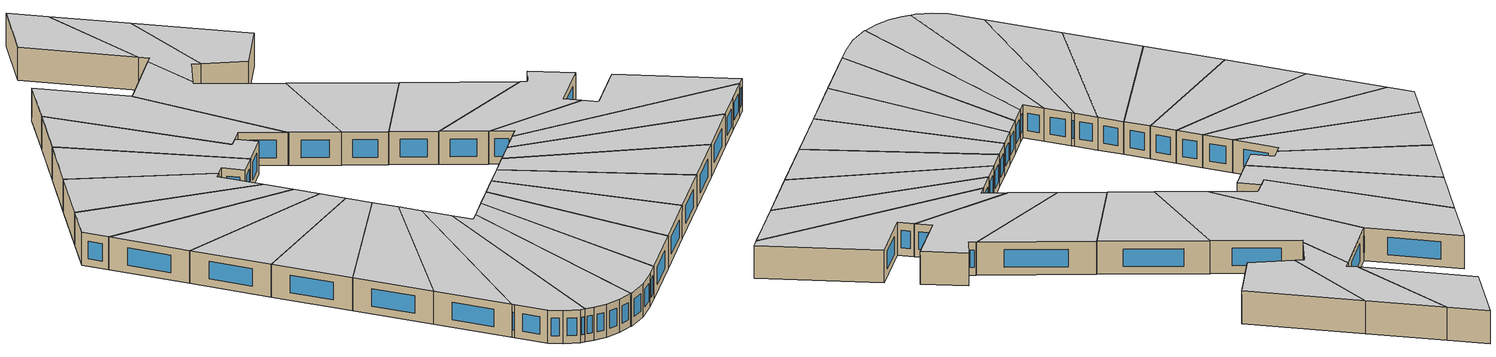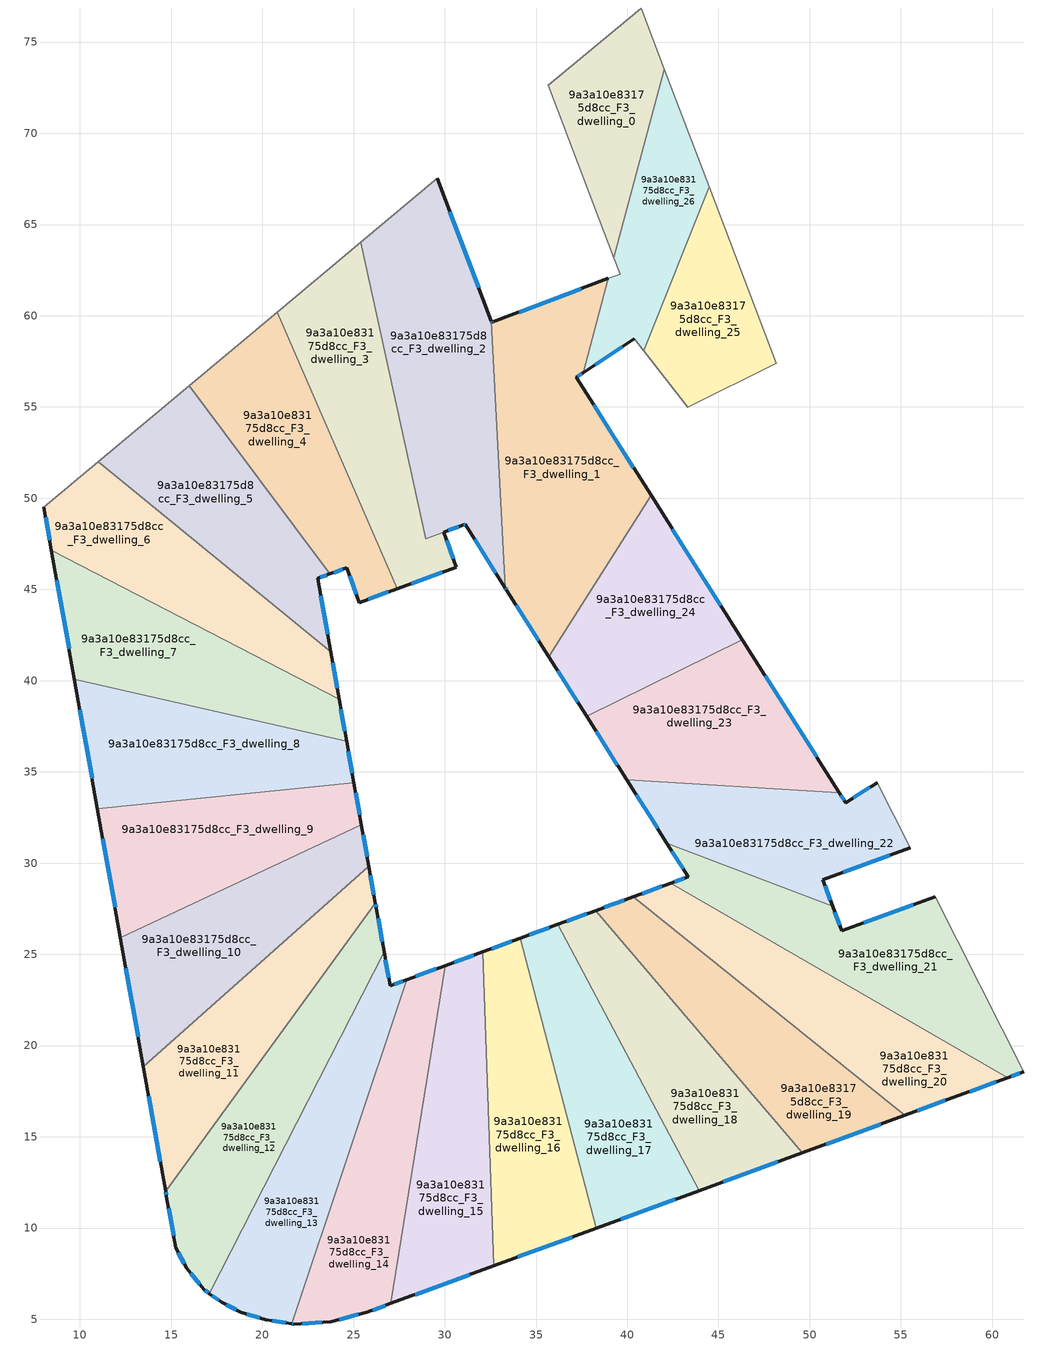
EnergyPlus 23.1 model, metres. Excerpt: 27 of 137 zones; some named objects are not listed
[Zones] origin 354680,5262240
9a3a10e83175d8cc_F3_dwelling_0
 floor to 9a3a10e83175d8cc_F2_dwelling_0 (EU_floor_Construction): 40.77,76.87 42.04,73.51 39.27,63.17 35.68,72.62 z9
 wall adiabatic (EU_wall_Construction): 42.04,73.51 40.77,76.87 35.68,72.62 39.27,63.17 z9:12
 wall to 9a3a10e83175d8cc_F3_dwelling_26 (EU_wall_Construction): 39.27,63.17 42.04,73.51 z9:12
 ceiling to 9a3a10e83175d8cc_F4_dwelling_0 (EU_floor_Construction): 39.27,63.17 42.04,73.51 40.77,76.87 35.68,72.62 z12
9a3a10e83175d8cc_F3_dwelling_1
 floor to 9a3a10e83175d8cc_F2_dwelling_1 (EU_floor_Construction): 38.97,62.04 37.58,56.88 37.2,56.63 41.3,50.16 35.7,41.32 33.38,44.99 33.32,45.08 32.55,59.69 32.58,59.63 z9
 wall outside (EU_wall_Construction): 38.97,62.04 32.58,59.63 32.55,59.69 / 41.3,50.16 37.2,56.63 37.58,56.88 / 33.32,45.08 33.38,44.99 35.7,41.32 z9:12
 wall to 9a3a10e83175d8cc_F3_dwelling_2 (EU_wall_Construction): 32.55,59.69 33.32,45.08 z9:12
 wall to 9a3a10e83175d8cc_F3_dwelling_24 (EU_wall_Construction): 35.7,41.32 41.3,50.16 z9:12
 wall to 9a3a10e83175d8cc_F3_dwelling_26 (EU_wall_Construction): 37.58,56.88 38.97,62.04 z9:12
 window (EU_Window_Construction): 32.57,59.65 32.56,59.68 / 37.47,61.48 34.08,60.2 / 37.29,56.69 37.49,56.82 / 40.34,51.68 38.17,55.11 / 33.92,44.12 35.15,42.18 / 33.33,45.06 33.36,45.01 z9.7:11.3
 ceiling to 9a3a10e83175d8cc_F4_dwelling_1 (EU_floor_Construction): 35.7,41.32 41.3,50.16 37.2,56.63 37.58,56.88 38.97,62.04 32.58,59.63 32.55,59.69 33.32,45.08 33.38,44.99 z12
9a3a10e83175d8cc_F3_dwelling_10
 floor to 9a3a10e83175d8cc_F2_dwelling_10 (EU_floor_Construction): 25.43,32.1 25.84,29.82 13.48,18.83 12.22,25.91 z9
 wall outside (EU_wall_Construction): 25.84,29.82 25.43,32.1 / 12.22,25.91 13.48,18.83 z9:12
 wall to 9a3a10e83175d8cc_F3_dwelling_11 (EU_wall_Construction): 13.48,18.83 25.84,29.82 z9:12
 wall to 9a3a10e83175d8cc_F3_dwelling_9 (EU_wall_Construction): 25.43,32.1 12.22,25.91 z9:12
 window (EU_Window_Construction): 25.74,30.35 25.53,31.57 / 12.52,24.25 13.19,20.49 z9.7:11.3
 ceiling to 9a3a10e83175d8cc_F4_dwelling_10 (EU_floor_Construction): 25.84,29.82 25.43,32.1 12.22,25.91 13.48,18.83 z12
9a3a10e83175d8cc_F3_dwelling_11
 floor to 9a3a10e83175d8cc_F2_dwelling_11 (EU_floor_Construction): 25.84,29.82 26.2,27.8 14.7,12.02 13.48,18.83 z9
 wall outside (EU_wall_Construction): 26.2,27.8 25.84,29.82 / 13.48,18.83 14.7,12.02 z9:12
 wall to 9a3a10e83175d8cc_F3_dwelling_12 (EU_wall_Construction): 14.7,12.02 26.2,27.8 z9:12
 window (EU_Window_Construction): 26.11,28.27 25.92,29.34 / 13.77,17.23 14.41,13.62 z9.7:11.3
 ceiling to 9a3a10e83175d8cc_F4_dwelling_11 (EU_floor_Construction): 14.7,12.02 26.2,27.8 25.84,29.82 13.48,18.83 z12
9a3a10e83175d8cc_F3_dwelling_12
 floor to 9a3a10e83175d8cc_F2_dwelling_12 (EU_floor_Construction): 26.2,27.8 26.24,27.53 26.67,25.14 17.1,6.41 16.78,6.64 15.87,7.79 15.25,8.91 14.74,11.75 14.7,12.02 z9
 wall outside (EU_wall_Construction): 14.7,12.02 14.74,11.75 15.25,8.91 15.87,7.79 16.78,6.64 17.1,6.41 / 26.67,25.14 26.24,27.53 26.2,27.8 z9:12
 wall to 9a3a10e83175d8cc_F3_dwelling_13 (EU_wall_Construction): 17.1,6.41 26.67,25.14 z9:12
 window (EU_Window_Construction): 14.86,11.08 15.13,9.58 / 14.71,11.96 14.73,11.81 / 26.23,27.59 26.21,27.73 / 26.57,25.7 26.34,26.97 / 16.86,6.59 17.03,6.46 / 16.08,7.52 16.57,6.91 / 15.4,8.65 15.72,8.05 z9.7:11.3
 ceiling to 9a3a10e83175d8cc_F4_dwelling_12 (EU_floor_Construction): 17.1,6.41 26.67,25.14 26.24,27.53 26.2,27.8 14.7,12.02 14.74,11.75 15.25,8.91 15.87,7.79 16.78,6.64 z12
9a3a10e83175d8cc_F3_dwelling_13
 floor to 9a3a10e83175d8cc_F2_dwelling_13 (EU_floor_Construction): 26.67,25.14 27,23.28 27.92,23.61 21.62,4.75 20.19,4.98 18.81,5.38 17.77,5.93 17.1,6.41 z9
 wall outside (EU_wall_Construction): 17.1,6.41 17.77,5.93 18.81,5.38 20.19,4.98 21.62,4.75 / 27.92,23.61 27,23.28 26.67,25.14 z9:12
 wall to 9a3a10e83175d8cc_F3_dwelling_14 (EU_wall_Construction): 21.62,4.75 27.92,23.61 z9:12
 window (EU_Window_Construction): 18.01,5.8 18.56,5.51 / 17.26,6.3 17.61,6.04 / 26.92,23.72 26.75,24.7 / 27.7,23.53 27.22,23.36 / 20.53,4.92 21.29,4.8 / 19.13,5.28 19.87,5.07 z9.7:11.3
 ceiling to 9a3a10e83175d8cc_F4_dwelling_13 (EU_floor_Construction): 21.62,4.75 27.92,23.61 27,23.28 26.67,25.14 17.1,6.41 17.77,5.93 18.81,5.38 20.19,4.98 z12
9a3a10e83175d8cc_F3_dwelling_14
 floor to 9a3a10e83175d8cc_F2_dwelling_14 (EU_floor_Construction): 30.02,24.38 27.05,5.87 25.73,5.38 23.74,4.86 21.7,4.74 21.62,4.75 27.92,23.61 z9
 wall outside (EU_wall_Construction): 21.62,4.75 21.7,4.74 23.74,4.86 25.73,5.38 27.05,5.87 / 30.02,24.38 27.92,23.61 z9:12
 wall to 9a3a10e83175d8cc_F3_dwelling_15 (EU_wall_Construction): 27.05,5.87 30.02,24.38 z9:12
 window (EU_Window_Construction): 22.18,4.77 23.26,4.83 / 21.64,4.75 21.68,4.74 / 29.53,24.2 28.41,23.79 / 26.04,5.5 26.74,5.75 / 24.21,4.98 25.27,5.26 z9.7:11.3
 ceiling to 9a3a10e83175d8cc_F4_dwelling_14 (EU_floor_Construction): 27.05,5.87 30.02,24.38 27.92,23.61 21.62,4.75 21.7,4.74 23.74,4.86 25.73,5.38 z12
9a3a10e83175d8cc_F3_dwelling_15
 floor to 9a3a10e83175d8cc_F2_dwelling_15 (EU_floor_Construction): 32.08,25.14 32.68,7.93 27.05,5.87 30.02,24.38 z9
 wall outside (EU_wall_Construction): 32.08,25.14 30.02,24.38 / 27.05,5.87 32.68,7.93 z9:12
 wall to 9a3a10e83175d8cc_F3_dwelling_16 (EU_wall_Construction): 32.68,7.93 32.08,25.14 z9:12
 window (EU_Window_Construction): 31.6,24.96 30.51,24.56 / 28.37,6.35 31.36,7.44 z9.7:11.3
 ceiling to 9a3a10e83175d8cc_F4_dwelling_15 (EU_floor_Construction): 32.68,7.93 32.08,25.14 30.02,24.38 27.05,5.87 z12
9a3a10e83175d8cc_F3_dwelling_16
 floor to 9a3a10e83175d8cc_F2_dwelling_16 (EU_floor_Construction): 34.14,25.89 38.31,9.99 32.68,7.93 32.08,25.14 z9
 wall outside (EU_wall_Construction): 34.14,25.89 32.08,25.14 / 32.68,7.93 38.31,9.99 z9:12
 wall to 9a3a10e83175d8cc_F3_dwelling_17 (EU_wall_Construction): 38.31,9.99 34.14,25.89 z9:12
 window (EU_Window_Construction): 33.66,25.71 32.57,25.31 / 34,8.41 36.99,9.51 z9.7:11.3
 ceiling to 9a3a10e83175d8cc_F4_dwelling_16 (EU_floor_Construction): 38.31,9.99 34.14,25.89 32.08,25.14 32.68,7.93 z12
9a3a10e83175d8cc_F3_dwelling_17
 floor to 9a3a10e83175d8cc_F2_dwelling_17 (EU_floor_Construction): 36.2,26.64 43.95,12.05 38.31,9.99 34.14,25.89 z9
 wall outside (EU_wall_Construction): 36.2,26.64 34.14,25.89 / 38.31,9.99 43.95,12.05 z9:12
 wall to 9a3a10e83175d8cc_F3_dwelling_18 (EU_wall_Construction): 43.95,12.05 36.2,26.64 z9:12
 window (EU_Window_Construction): 35.72,26.47 34.63,26.07 / 39.64,10.47 42.62,11.57 z9.7:11.3
 ceiling to 9a3a10e83175d8cc_F4_dwelling_17 (EU_floor_Construction): 43.95,12.05 36.2,26.64 34.14,25.89 38.31,9.99 z12
9a3a10e83175d8cc_F3_dwelling_18
 floor to 9a3a10e83175d8cc_F2_dwelling_18 (EU_floor_Construction): 38.27,27.4 49.58,14.12 43.95,12.05 36.2,26.64 z9
 wall outside (EU_wall_Construction): 38.27,27.4 36.2,26.64 / 43.95,12.05 49.58,14.12 z9:12
 wall to 9a3a10e83175d8cc_F3_dwelling_19 (EU_wall_Construction): 49.58,14.12 38.27,27.4 z9:12
 window (EU_Window_Construction): 37.78,27.22 36.69,26.82 / 45.27,12.54 48.26,13.63 z9.7:11.3
 ceiling to 9a3a10e83175d8cc_F4_dwelling_18 (EU_floor_Construction): 49.58,14.12 38.27,27.4 36.2,26.64 43.95,12.05 z12
9a3a10e83175d8cc_F3_dwelling_19
 floor to 9a3a10e83175d8cc_F2_dwelling_19 (EU_floor_Construction): 55.21,16.18 49.58,14.12 38.27,27.4 40.33,28.15 z9
 wall outside (EU_wall_Construction): 40.33,28.15 38.27,27.4 / 49.58,14.12 55.21,16.18 z9:12
 wall to 9a3a10e83175d8cc_F3_dwelling_20 (EU_wall_Construction): 55.21,16.18 40.33,28.15 z9:12
 window (EU_Window_Construction): 39.84,27.98 38.75,27.58 / 50.9,14.6 53.89,15.69 z9.7:11.3
 ceiling to 9a3a10e83175d8cc_F4_dwelling_19 (EU_floor_Construction): 55.21,16.18 40.33,28.15 38.27,27.4 49.58,14.12 z12
9a3a10e83175d8cc_F3_dwelling_2
 floor to 9a3a10e83175d8cc_F2_dwelling_2 (EU_floor_Construction): 29.58,67.53 32.55,59.69 33.32,45.08 31.11,48.56 31.03,48.54 28.95,47.78 25.39,64.02 z9
 wall outside (EU_wall_Construction): 29.94,48.14 31.03,48.54 31.11,48.56 33.32,45.08 / 32.55,59.69 29.58,67.53 z9:12
 wall to 9a3a10e83175d8cc_F3_dwelling_3 (EU_wall_Construction): 28.95,47.78 29.93,48.14 / 25.39,64.02 28.95,47.79 z9:12
 wall adiabatic (EU_wall_Construction): 29.58,67.53 25.39,64.02 z9:12
 window (EU_Window_Construction): 31.05,48.54 31.09,48.56 / 30.19,48.23 30.78,48.44 / 31.86,61.53 30.28,65.69 / 31.63,47.74 32.8,45.9 z9.7:11.3
 ceiling to 9a3a10e83175d8cc_F4_dwelling_2 (EU_floor_Construction): 33.32,45.08 32.55,59.69 29.58,67.53 25.39,64.02 28.95,47.78 31.03,48.54 31.11,48.56 z12
9a3a10e83175d8cc_F3_dwelling_20
 floor to 9a3a10e83175d8cc_F2_dwelling_20 (EU_floor_Construction): 60.85,18.24 58.12,17.25 55.21,16.18 40.33,28.15 42.39,28.91 z9
 wall outside (EU_wall_Construction): 42.39,28.91 40.33,28.15 / 55.21,16.18 58.12,17.25 60.85,18.24 z9:12
 wall to 9a3a10e83175d8cc_F3_dwelling_21 (EU_wall_Construction): 60.85,18.24 42.39,28.91 z9:12
 window (EU_Window_Construction): 41.9,28.73 40.81,28.33 / 58.77,17.48 60.21,18 / 55.9,16.43 57.44,16.99 z9.7:11.3
 ceiling to 9a3a10e83175d8cc_F4_dwelling_20 (EU_floor_Construction): 60.85,18.24 42.39,28.91 40.33,28.15 55.21,16.18 58.12,17.25 z12
9a3a10e83175d8cc_F3_dwelling_21
 floor to 9a3a10e83175d8cc_F2_dwelling_21 (EU_floor_Construction): 56.87,28.16 61.73,18.56 60.85,18.24 42.39,28.91 43.34,29.25 42.17,31.09 51.26,27.63 51.76,26.29 z9
 wall outside (EU_wall_Construction): 60.85,18.24 61.73,18.56 / 42.17,31.09 43.34,29.25 42.39,28.91 / 56.87,28.16 51.76,26.29 51.26,27.63 z9:12
 wall adiabatic (EU_wall_Construction): 61.73,18.56 56.87,28.16 z9:12
 wall to 9a3a10e83175d8cc_F3_dwelling_22 (EU_wall_Construction): 51.26,27.63 42.17,31.09 z9:12
 window (EU_Window_Construction): 61.06,18.31 61.52,18.48 / 43.11,29.17 42.61,28.99 / 42.45,30.66 43.06,29.69 / 51.64,26.6 51.37,27.32 / 55.67,27.72 52.96,26.73 z9.7:11.3
 ceiling to 9a3a10e83175d8cc_F4_dwelling_21 (EU_floor_Construction): 61.73,18.56 56.87,28.16 51.76,26.29 51.26,27.63 42.17,31.09 43.34,29.25 42.39,28.91 60.85,18.24 z12
9a3a10e83175d8cc_F3_dwelling_22
 floor to 9a3a10e83175d8cc_F2_dwelling_22 (EU_floor_Construction): 53.71,34.41 55.52,30.84 50.72,29.09 51.26,27.63 42.17,31.09 39.98,34.56 51.63,33.85 51.97,33.31 z9
 wall outside (EU_wall_Construction): 51.26,27.63 50.72,29.09 55.52,30.84 / 39.98,34.56 42.17,31.09 / 53.71,34.41 51.97,33.31 51.63,33.85 z9:12
 wall adiabatic (EU_wall_Construction): 55.52,30.84 53.71,34.41 z9:12
 wall to 9a3a10e83175d8cc_F3_dwelling_23 (EU_wall_Construction): 51.63,33.85 39.98,34.56 z9:12
 window (EU_Window_Construction): 51.84,29.5 54.39,30.43 / 51.13,27.98 50.84,28.75 / 40.49,33.74 41.66,31.9 / 51.89,33.44 51.71,33.72 / 53.3,34.15 52.38,33.57 z9.7:11.3
 ceiling to 9a3a10e83175d8cc_F4_dwelling_22 (EU_floor_Construction): 55.52,30.84 53.71,34.41 51.97,33.31 51.63,33.85 39.98,34.56 42.17,31.09 51.26,27.63 50.72,29.09 z12
9a3a10e83175d8cc_F3_dwelling_23
 floor to 9a3a10e83175d8cc_F2_dwelling_23 (EU_floor_Construction): 46.31,42.25 51.63,33.85 39.98,34.56 37.77,38.04 z9
 wall outside (EU_wall_Construction): 37.77,38.04 39.98,34.56 / 51.63,33.85 46.31,42.25 z9:12
 wall to 9a3a10e83175d8cc_F3_dwelling_24 (EU_wall_Construction): 46.31,42.25 37.77,38.04 z9:12
 window (EU_Window_Construction): 38.29,37.22 39.46,35.38 / 50.38,35.82 47.56,40.28 z9.7:11.3
 ceiling to 9a3a10e83175d8cc_F4_dwelling_23 (EU_floor_Construction): 51.63,33.85 46.31,42.25 37.77,38.04 39.98,34.56 z12
9a3a10e83175d8cc_F3_dwelling_24
 floor to 9a3a10e83175d8cc_F2_dwelling_24 (EU_floor_Construction): 41.3,50.16 46.31,42.25 37.77,38.04 35.7,41.32 z9
 wall outside (EU_wall_Construction): 35.7,41.32 37.77,38.04 / 46.31,42.25 41.3,50.16 z9:12
 window (EU_Window_Construction): 36.19,40.55 37.29,38.81 / 45.13,44.11 42.48,48.3 z9.7:11.3
 ceiling to 9a3a10e83175d8cc_F4_dwelling_24 (EU_floor_Construction): 46.31,42.25 41.3,50.16 35.7,41.32 37.77,38.04 z12
9a3a10e83175d8cc_F3_dwelling_25
 floor to 9a3a10e83175d8cc_F2_dwelling_25 (EU_floor_Construction): 44.49,67.07 48.16,57.39 43.33,54.98 40.9,58.07 z9
 wall adiabatic (EU_wall_Construction): 40.9,58.07 43.33,54.98 48.16,57.39 44.49,67.07 z9:12
 wall to 9a3a10e83175d8cc_F3_dwelling_26 (EU_wall_Construction): 44.49,67.07 40.9,58.07 z9:12
 ceiling to 9a3a10e83175d8cc_F4_dwelling_25 (EU_floor_Construction): 48.16,57.39 44.49,67.07 40.9,58.07 43.33,54.98 z12
9a3a10e83175d8cc_F3_dwelling_26
 floor to 9a3a10e83175d8cc_F2_dwelling_26 (EU_floor_Construction): 42.04,73.51 44.49,67.07 40.9,58.07 40.39,58.73 37.58,56.88 38.97,62.04 39.6,62.29 39.27,63.17 z9
 wall outside (EU_wall_Construction): 37.58,56.88 40.39,58.73 z9:12
 wall adiabatic (EU_wall_Construction): 39.27,63.17 39.6,62.29 38.97,62.04 / 44.49,67.07 42.04,73.51 / 40.39,58.73 40.9,58.07 z9:12
 window (EU_Window_Construction): 38.24,57.31 39.73,58.29 z9.7:11.3
 ceiling to 9a3a10e83175d8cc_F4_dwelling_26 (EU_floor_Construction): 40.9,58.07 44.49,67.07 42.04,73.51 39.27,63.17 39.6,62.29 38.97,62.04 37.58,56.88 40.39,58.73 z12
9a3a10e83175d8cc_F3_dwelling_3
 floor to 9a3a10e83175d8cc_F2_dwelling_3 (EU_floor_Construction): 25.39,64.02 28.95,47.78 29.93,48.14 30.63,46.23 27.4,45.04 20.8,60.19 z9
 wall outside (EU_wall_Construction): 27.4,45.04 30.63,46.23 29.93,48.14 z9:12
 wall to 9a3a10e83175d8cc_F3_dwelling_4 (EU_wall_Construction): 20.8,60.19 27.4,45.04 z9:12
 wall adiabatic (EU_wall_Construction): 25.39,64.02 20.8,60.19 z9:12
 window (EU_Window_Construction): 28.15,45.32 29.87,45.95 / 30.47,46.68 30.1,47.69 z9.7:11.3
 ceiling to 9a3a10e83175d8cc_F4_dwelling_3 (EU_floor_Construction): 30.63,46.23 29.93,48.14 28.95,47.78 25.39,64.02 20.8,60.19 27.4,45.04 z12
9a3a10e83175d8cc_F3_dwelling_4
 floor to 9a3a10e83175d8cc_F2_dwelling_4 (EU_floor_Construction): 20.8,60.19 27.4,45.04 25.31,44.28 24.62,46.19 23.69,45.85 15.99,56.16 z9
 wall outside (EU_wall_Construction): 23.69,45.85 24.62,46.19 25.31,44.28 27.4,45.04 z9:12
 wall to 9a3a10e83175d8cc_F3_dwelling_5 (EU_wall_Construction): 15.99,56.16 23.69,45.85 z9:12
 wall adiabatic (EU_wall_Construction): 20.8,60.19 15.99,56.16 z9:12
 window (EU_Window_Construction): 25.8,44.46 26.91,44.86 / 24.78,45.74 25.15,44.73 / 23.9,45.93 24.4,46.11 z9.7:11.3
 ceiling to 9a3a10e83175d8cc_F4_dwelling_4 (EU_floor_Construction): 27.4,45.04 20.8,60.19 15.99,56.16 23.69,45.85 24.62,46.19 25.31,44.28 z12
9a3a10e83175d8cc_F3_dwelling_5
 floor to 9a3a10e83175d8cc_F2_dwelling_5 (EU_floor_Construction): 15.99,56.16 23.69,45.85 23.03,45.61 23.74,41.6 11.01,52 z9
 wall outside (EU_wall_Construction): 23.74,41.6 23.03,45.61 23.69,45.85 z9:12
 wall to 9a3a10e83175d8cc_F3_dwelling_6 (EU_wall_Construction): 11.01,52 23.74,41.6 z9:12
 wall adiabatic (EU_wall_Construction): 15.99,56.16 11.01,52 z9:12
 window (EU_Window_Construction): 23.18,45.66 23.53,45.79 / 23.57,42.54 23.19,44.66 z9.7:11.3
 ceiling to 9a3a10e83175d8cc_F4_dwelling_5 (EU_floor_Construction): 23.74,41.6 23.03,45.61 23.69,45.85 15.99,56.16 11.01,52 z12
9a3a10e83175d8cc_F3_dwelling_6
 floor to 9a3a10e83175d8cc_F2_dwelling_6 (EU_floor_Construction): 23.74,41.6 24.21,38.97 8.44,47.16 8.02,49.5 11.01,52 z9
 wall outside (EU_wall_Construction): 24.21,38.97 23.74,41.6 / 8.02,49.5 8.44,47.16 z9:12
 wall to 9a3a10e83175d8cc_F3_dwelling_7 (EU_wall_Construction): 8.44,47.16 24.21,38.97 z9:12
 wall adiabatic (EU_wall_Construction): 11.01,52 8.02,49.5 z9:12
 window (EU_Window_Construction): 24.1,39.59 23.85,40.98 / 8.12,48.95 8.34,47.71 z9.7:11.3
 ceiling to 9a3a10e83175d8cc_F4_dwelling_6 (EU_floor_Construction): 24.21,38.97 23.74,41.6 11.01,52 8.02,49.5 8.44,47.16 z12
9a3a10e83175d8cc_F3_dwelling_7
 floor to 9a3a10e83175d8cc_F2_dwelling_7 (EU_floor_Construction): 24.21,38.97 24.61,36.68 9.7,40.08 8.44,47.16 z9
 wall outside (EU_wall_Construction): 24.61,36.68 24.21,38.97 / 8.44,47.16 9.7,40.08 z9:12
 wall to 9a3a10e83175d8cc_F3_dwelling_8 (EU_wall_Construction): 9.7,40.08 24.61,36.68 z9:12
 window (EU_Window_Construction): 24.52,37.22 24.3,38.43 / 8.74,45.49 9.4,41.74 z9.7:11.3
 ceiling to 9a3a10e83175d8cc_F4_dwelling_7 (EU_floor_Construction): 24.61,36.68 24.21,38.97 8.44,47.16 9.7,40.08 z12
9a3a10e83175d8cc_F3_dwelling_8
 floor to 9a3a10e83175d8cc_F2_dwelling_8 (EU_floor_Construction): 24.61,36.68 25.02,34.39 10.96,32.99 9.7,40.08 z9
 wall outside (EU_wall_Construction): 25.02,34.39 24.61,36.68 / 9.7,40.08 10.96,32.99 z9:12
 wall to 9a3a10e83175d8cc_F3_dwelling_9 (EU_wall_Construction): 10.96,32.99 25.02,34.39 z9:12
 window (EU_Window_Construction): 24.93,34.93 24.71,36.14 / 10,38.41 10.66,34.66 z9.7:11.3
 ceiling to 9a3a10e83175d8cc_F4_dwelling_8 (EU_floor_Construction): 25.02,34.39 24.61,36.68 9.7,40.08 10.96,32.99 z12
9a3a10e83175d8cc_F3_dwelling_9
 floor to 9a3a10e83175d8cc_F2_dwelling_9 (EU_floor_Construction): 25.02,34.39 25.43,32.1 12.22,25.91 10.96,32.99 z9
 wall outside (EU_wall_Construction): 25.43,32.1 25.02,34.39 / 10.96,32.99 12.22,25.91 z9:12
 window (EU_Window_Construction): 25.33,32.64 25.12,33.86 / 11.26,31.33 11.93,27.57 z9.7:11.3
 ceiling to 9a3a10e83175d8cc_F4_dwelling_9 (EU_floor_Construction): 25.43,32.1 25.02,34.39 10.96,32.99 12.22,25.91 z12
[Building]
EU S2 Campaign: North Axis=0; Terrain=City; Solar Distribution=FullExterior
[Site:Location]
Budapest.Ferenc.Liszt.Intl.AP: Latitude=47.437; Longitude=19.256; Time Zone=1; Elevation=185
[SizingPeriod:WeatherFileDays]
AnnualSizingPeriod: Begin Month=1; Begin Day of Month=1; End Month=12; End Day of Month=31; Day of Week for Start Day=Monday; Use Weather File Daylight Saving Period=No; Use Weather File Rain and Snow Indicators=No
[MATERIAL]
EU_InternalMass_Material: Roughness=MediumRough; Thickness=0.1; Conductivity=1; Density=1800; Specific Heat=900; Thermal Absorptance=0.9; Solar Absorptance=0.7; Visible Absorptance=0.7
[MATERIAL:NOMASS] Roughness=MediumRough; Thermal Absorptance=0.9; Solar Absorptance=0.7; Visible Absorptance=0.7
Name | Thermal Resistance
EU_wall_NoMass | 0.832559
EU_floor_NoMass | 0.872794
[WINDOWMATERIAL:SIMPLEGLAZINGSYSTEM]
EU_Window_SimpleGlazing: UFactor=2.79869; Solar Heat Gain Coefficient=0.75; Visible Transmittance=0.75
[CONSTRUCTION]
EU_wall_Construction: EU_wall_NoMass
EU_floor_Construction: EU_floor_NoMass
EU_Window_Construction: EU_Window_SimpleGlazing
EU_InternalMass_Construction: EU_InternalMass_Material
[ZONE] Type=1; Multiplier=1; Ceiling Height=autocalculate; Floor Area=autocalculate; Part of Total Floor Area=Yes
Name | Volume
9a3a10e83175d8cc_F3_dwelling_0 | 128.708
9a3a10e83175d8cc_F3_dwelling_1 | 317.992
9a3a10e83175d8cc_F3_dwelling_10 | 201.113
9a3a10e83175d8cc_F3_dwelling_11 | 189.413
9a3a10e83175d8cc_F3_dwelling_12 | 212.826
9a3a10e83175d8cc_F3_dwelling_13; 9a3a10e83175d8cc_F3_dwelling_5 | 201.116
9a3a10e83175d8cc_F3_dwelling_14 | 201.137
9a3a10e83175d8cc_F3_dwelling_15 | 201.143
9a3a10e83175d8cc_F3_dwelling_16 | 201.108
9a3a10e83175d8cc_F3_dwelling_17 | 201.131
9a3a10e83175d8cc_F3_dwelling_18 | 201.117
9a3a10e83175d8cc_F3_dwelling_19 | 201.104
9a3a10e83175d8cc_F3_dwelling_2 | 294.99
9a3a10e83175d8cc_F3_dwelling_20 | 201.127
9a3a10e83175d8cc_F3_dwelling_21 | 222.108
9a3a10e83175d8cc_F3_dwelling_22 | 181.584
9a3a10e83175d8cc_F3_dwelling_23 | 199.7
9a3a10e83175d8cc_F3_dwelling_24 | 187.812
9a3a10e83175d8cc_F3_dwelling_25 | 132.708
9a3a10e83175d8cc_F3_dwelling_26 | 137.342
9a3a10e83175d8cc_F3_dwelling_3 | 208.362
9a3a10e83175d8cc_F3_dwelling_4 | 201.103
9a3a10e83175d8cc_F3_dwelling_6 | 201.129
9a3a10e83175d8cc_F3_dwelling_7 | 201.11
9a3a10e83175d8cc_F3_dwelling_8 | 201.157
9a3a10e83175d8cc_F3_dwelling_9 | 201.156
[INTERNALMASS] Construction=EU_InternalMass_Construction
Name | Zone or ZoneList | Surface Area
9a3a10e83175d8cc_F3_dwelling_0_EU_InternalMass | 9a3a10e83175d8cc_F3_dwelling_0 | 42.903
9a3a10e83175d8cc_F3_dwelling_1_EU_InternalMass | 9a3a10e83175d8cc_F3_dwelling_1 | 106.006
9a3a10e83175d8cc_F3_dwelling_2_EU_InternalMass | 9a3a10e83175d8cc_F3_dwelling_2 | 98.3212
9a3a10e83175d8cc_F3_dwelling_3_EU_InternalMass | 9a3a10e83175d8cc_F3_dwelling_3 | 69.4542
9a3a10e83175d8cc_F3_dwelling_4_EU_InternalMass | 9a3a10e83175d8cc_F3_dwelling_4 | 67.0344
9a3a10e83175d8cc_F3_dwelling_5_EU_InternalMass | 9a3a10e83175d8cc_F3_dwelling_5 | 67.0388
9a3a10e83175d8cc_F3_dwelling_6_EU_InternalMass | 9a3a10e83175d8cc_F3_dwelling_6 | 67.0428
9a3a10e83175d8cc_F3_dwelling_7_EU_InternalMass | 9a3a10e83175d8cc_F3_dwelling_7 | 67.0368
9a3a10e83175d8cc_F3_dwelling_8_EU_InternalMass | 9a3a10e83175d8cc_F3_dwelling_8 | 67.0524
9a3a10e83175d8cc_F3_dwelling_9_EU_InternalMass | 9a3a10e83175d8cc_F3_dwelling_9 | 67.0522
9a3a10e83175d8cc_F3_dwelling_10_EU_InternalMass | 9a3a10e83175d8cc_F3_dwelling_10 | 67.0375
9a3a10e83175d8cc_F3_dwelling_11_EU_InternalMass | 9a3a10e83175d8cc_F3_dwelling_11 | 63.1312
9a3a10e83175d8cc_F3_dwelling_12_EU_InternalMass | 9a3a10e83175d8cc_F3_dwelling_12 | 70.9498
9a3a10e83175d8cc_F3_dwelling_13_EU_InternalMass | 9a3a10e83175d8cc_F3_dwelling_13 | 67.0388
9a3a10e83175d8cc_F3_dwelling_14_EU_InternalMass | 9a3a10e83175d8cc_F3_dwelling_14 | 67.0455
9a3a10e83175d8cc_F3_dwelling_15_EU_InternalMass | 9a3a10e83175d8cc_F3_dwelling_15 | 67.0476
9a3a10e83175d8cc_F3_dwelling_16_EU_InternalMass | 9a3a10e83175d8cc_F3_dwelling_16 | 67.0362
9a3a10e83175d8cc_F3_dwelling_17_EU_InternalMass | 9a3a10e83175d8cc_F3_dwelling_17 | 67.0437
9a3a10e83175d8cc_F3_dwelling_18_EU_InternalMass | 9a3a10e83175d8cc_F3_dwelling_18 | 67.0392
9a3a10e83175d8cc_F3_dwelling_19_EU_InternalMass | 9a3a10e83175d8cc_F3_dwelling_19 | 67.0346
9a3a10e83175d8cc_F3_dwelling_20_EU_InternalMass | 9a3a10e83175d8cc_F3_dwelling_20 | 67.0422
9a3a10e83175d8cc_F3_dwelling_21_EU_InternalMass | 9a3a10e83175d8cc_F3_dwelling_21 | 74.0344
9a3a10e83175d8cc_F3_dwelling_22_EU_InternalMass | 9a3a10e83175d8cc_F3_dwelling_22 | 60.5286
9a3a10e83175d8cc_F3_dwelling_23_EU_InternalMass | 9a3a10e83175d8cc_F3_dwelling_23 | 66.5668
9a3a10e83175d8cc_F3_dwelling_24_EU_InternalMass | 9a3a10e83175d8cc_F3_dwelling_24 | 62.6039
9a3a10e83175d8cc_F3_dwelling_25_EU_InternalMass | 9a3a10e83175d8cc_F3_dwelling_25 | 44.2367
9a3a10e83175d8cc_F3_dwelling_26_EU_InternalMass | 9a3a10e83175d8cc_F3_dwelling_26 | 45.7807
[OTHEREQUIPMENT] Fuel Type=Electricity; Design Level Calculation Method=Watts/Area; Power per Zone Floor Area=1; Fraction Latent=0; Fraction Radiant=0; Fraction Lost=0; Carbon Dioxide Generation Rate=0; EndUse Subcategory=EU_Step8_InternalGains
Name | Zone or ZoneList or Space or SpaceList | Schedule
EU_Step8_InternalGain_9a3a10e83175d8cc_F3_dwelling_0_f000 | 9a3a10e83175d8cc_F3_dwelling_0 | EU_Step8_GainSchedule_9a3a10e83175d8cc_F3_dwelling_0_f000
EU_Step8_InternalGain_9a3a10e83175d8cc_F3_dwelling_1_f000 | 9a3a10e83175d8cc_F3_dwelling_1 | EU_Step8_GainSchedule_9a3a10e83175d8cc_F3_dwelling_1_f000
EU_Step8_InternalGain_9a3a10e83175d8cc_F3_dwelling_2_f000 | 9a3a10e83175d8cc_F3_dwelling_2 | EU_Step8_GainSchedule_9a3a10e83175d8cc_F3_dwelling_2_f000
EU_Step8_InternalGain_9a3a10e83175d8cc_F3_dwelling_3_f000 | 9a3a10e83175d8cc_F3_dwelling_3 | EU_Step8_GainSchedule_9a3a10e83175d8cc_F3_dwelling_3_f000
EU_Step8_InternalGain_9a3a10e83175d8cc_F3_dwelling_4_f000 | 9a3a10e83175d8cc_F3_dwelling_4 | EU_Step8_GainSchedule_9a3a10e83175d8cc_F3_dwelling_4_f000
EU_Step8_InternalGain_9a3a10e83175d8cc_F3_dwelling_5_f000 | 9a3a10e83175d8cc_F3_dwelling_5 | EU_Step8_GainSchedule_9a3a10e83175d8cc_F3_dwelling_5_f000
EU_Step8_InternalGain_9a3a10e83175d8cc_F3_dwelling_6_f000 | 9a3a10e83175d8cc_F3_dwelling_6 | EU_Step8_GainSchedule_9a3a10e83175d8cc_F3_dwelling_6_f000
EU_Step8_InternalGain_9a3a10e83175d8cc_F3_dwelling_7_f000 | 9a3a10e83175d8cc_F3_dwelling_7 | EU_Step8_GainSchedule_9a3a10e83175d8cc_F3_dwelling_7_f000
EU_Step8_InternalGain_9a3a10e83175d8cc_F3_dwelling_8_f000 | 9a3a10e83175d8cc_F3_dwelling_8 | EU_Step8_GainSchedule_9a3a10e83175d8cc_F3_dwelling_8_f000
EU_Step8_InternalGain_9a3a10e83175d8cc_F3_dwelling_9_f000 | 9a3a10e83175d8cc_F3_dwelling_9 | EU_Step8_GainSchedule_9a3a10e83175d8cc_F3_dwelling_9_f000
EU_Step8_InternalGain_9a3a10e83175d8cc_F3_dwelling_10_f000 | 9a3a10e83175d8cc_F3_dwelling_10 | EU_Step8_GainSchedule_9a3a10e83175d8cc_F3_dwelling_10_f000
EU_Step8_InternalGain_9a3a10e83175d8cc_F3_dwelling_11_f000 | 9a3a10e83175d8cc_F3_dwelling_11 | EU_Step8_GainSchedule_9a3a10e83175d8cc_F3_dwelling_11_f000
EU_Step8_InternalGain_9a3a10e83175d8cc_F3_dwelling_12_f000 | 9a3a10e83175d8cc_F3_dwelling_12 | EU_Step8_GainSchedule_9a3a10e83175d8cc_F3_dwelling_12_f000
EU_Step8_InternalGain_9a3a10e83175d8cc_F3_dwelling_13_f000 | 9a3a10e83175d8cc_F3_dwelling_13 | EU_Step8_GainSchedule_9a3a10e83175d8cc_F3_dwelling_13_f000
EU_Step8_InternalGain_9a3a10e83175d8cc_F3_dwelling_14_f000 | 9a3a10e83175d8cc_F3_dwelling_14 | EU_Step8_GainSchedule_9a3a10e83175d8cc_F3_dwelling_14_f000
EU_Step8_InternalGain_9a3a10e83175d8cc_F3_dwelling_15_f000 | 9a3a10e83175d8cc_F3_dwelling_15 | EU_Step8_GainSchedule_9a3a10e83175d8cc_F3_dwelling_15_f000
EU_Step8_InternalGain_9a3a10e83175d8cc_F3_dwelling_16_f000 | 9a3a10e83175d8cc_F3_dwelling_16 | EU_Step8_GainSchedule_9a3a10e83175d8cc_F3_dwelling_16_f000
EU_Step8_InternalGain_9a3a10e83175d8cc_F3_dwelling_17_f000 | 9a3a10e83175d8cc_F3_dwelling_17 | EU_Step8_GainSchedule_9a3a10e83175d8cc_F3_dwelling_17_f000
EU_Step8_InternalGain_9a3a10e83175d8cc_F3_dwelling_18_f000 | 9a3a10e83175d8cc_F3_dwelling_18 | EU_Step8_GainSchedule_9a3a10e83175d8cc_F3_dwelling_18_f000
EU_Step8_InternalGain_9a3a10e83175d8cc_F3_dwelling_19_f000 | 9a3a10e83175d8cc_F3_dwelling_19 | EU_Step8_GainSchedule_9a3a10e83175d8cc_F3_dwelling_19_f000
EU_Step8_InternalGain_9a3a10e83175d8cc_F3_dwelling_20_f000 | 9a3a10e83175d8cc_F3_dwelling_20 | EU_Step8_GainSchedule_9a3a10e83175d8cc_F3_dwelling_20_f000
EU_Step8_InternalGain_9a3a10e83175d8cc_F3_dwelling_21_f000 | 9a3a10e83175d8cc_F3_dwelling_21 | EU_Step8_GainSchedule_9a3a10e83175d8cc_F3_dwelling_21_f000
EU_Step8_InternalGain_9a3a10e83175d8cc_F3_dwelling_22_f000 | 9a3a10e83175d8cc_F3_dwelling_22 | EU_Step8_GainSchedule_9a3a10e83175d8cc_F3_dwelling_22_f000
EU_Step8_InternalGain_9a3a10e83175d8cc_F3_dwelling_23_f000 | 9a3a10e83175d8cc_F3_dwelling_23 | EU_Step8_GainSchedule_9a3a10e83175d8cc_F3_dwelling_23_f000
EU_Step8_InternalGain_9a3a10e83175d8cc_F3_dwelling_24_f000 | 9a3a10e83175d8cc_F3_dwelling_24 | EU_Step8_GainSchedule_9a3a10e83175d8cc_F3_dwelling_24_f000
EU_Step8_InternalGain_9a3a10e83175d8cc_F3_dwelling_25_f000 | 9a3a10e83175d8cc_F3_dwelling_25 | EU_Step8_GainSchedule_9a3a10e83175d8cc_F3_dwelling_25_f000
EU_Step8_InternalGain_9a3a10e83175d8cc_F3_dwelling_26_f000 | 9a3a10e83175d8cc_F3_dwelling_26 | EU_Step8_GainSchedule_9a3a10e83175d8cc_F3_dwelling_26_f000
[ZONEVENTILATION:DESIGNFLOWRATE] Schedule=EU_AlwaysOn; Design Flow Rate Calculation Method=AirChanges/Hour; Air Changes per Hour=0.475469; Ventilation Type=Natural; Fan Pressure Rise=0; Fan Total Efficiency=1; Constant Term Coefficient=1; Temperature Term Coefficient=0; Velocity Term Coefficient=0; Velocity Squared Term Coefficient=0; Minimum Indoor Temperature=-100; Maximum Indoor Temperature=100; Delta Temperature=-100; Minimum Outdoor Temperature=-100; Maximum Outdoor Temperature=100; Maximum Wind Speed=40
Name | Zone or ZoneList or Space or SpaceList
EU_ConstantAir_9a3a10e83175d8cc_F3_dwelling_0 | 9a3a10e83175d8cc_F3_dwelling_0
EU_ConstantAir_9a3a10e83175d8cc_F3_dwelling_1 | 9a3a10e83175d8cc_F3_dwelling_1
EU_ConstantAir_9a3a10e83175d8cc_F3_dwelling_2 | 9a3a10e83175d8cc_F3_dwelling_2
EU_ConstantAir_9a3a10e83175d8cc_F3_dwelling_3 | 9a3a10e83175d8cc_F3_dwelling_3
EU_ConstantAir_9a3a10e83175d8cc_F3_dwelling_4 | 9a3a10e83175d8cc_F3_dwelling_4
EU_ConstantAir_9a3a10e83175d8cc_F3_dwelling_5 | 9a3a10e83175d8cc_F3_dwelling_5
EU_ConstantAir_9a3a10e83175d8cc_F3_dwelling_6 | 9a3a10e83175d8cc_F3_dwelling_6
EU_ConstantAir_9a3a10e83175d8cc_F3_dwelling_7 | 9a3a10e83175d8cc_F3_dwelling_7
EU_ConstantAir_9a3a10e83175d8cc_F3_dwelling_8 | 9a3a10e83175d8cc_F3_dwelling_8
EU_ConstantAir_9a3a10e83175d8cc_F3_dwelling_9 | 9a3a10e83175d8cc_F3_dwelling_9
EU_ConstantAir_9a3a10e83175d8cc_F3_dwelling_10 | 9a3a10e83175d8cc_F3_dwelling_10
EU_ConstantAir_9a3a10e83175d8cc_F3_dwelling_11 | 9a3a10e83175d8cc_F3_dwelling_11
EU_ConstantAir_9a3a10e83175d8cc_F3_dwelling_12 | 9a3a10e83175d8cc_F3_dwelling_12
EU_ConstantAir_9a3a10e83175d8cc_F3_dwelling_13 | 9a3a10e83175d8cc_F3_dwelling_13
EU_ConstantAir_9a3a10e83175d8cc_F3_dwelling_14 | 9a3a10e83175d8cc_F3_dwelling_14
EU_ConstantAir_9a3a10e83175d8cc_F3_dwelling_15 | 9a3a10e83175d8cc_F3_dwelling_15
EU_ConstantAir_9a3a10e83175d8cc_F3_dwelling_16 | 9a3a10e83175d8cc_F3_dwelling_16
EU_ConstantAir_9a3a10e83175d8cc_F3_dwelling_17 | 9a3a10e83175d8cc_F3_dwelling_17
EU_ConstantAir_9a3a10e83175d8cc_F3_dwelling_18 | 9a3a10e83175d8cc_F3_dwelling_18
EU_ConstantAir_9a3a10e83175d8cc_F3_dwelling_19 | 9a3a10e83175d8cc_F3_dwelling_19
EU_ConstantAir_9a3a10e83175d8cc_F3_dwelling_20 | 9a3a10e83175d8cc_F3_dwelling_20
EU_ConstantAir_9a3a10e83175d8cc_F3_dwelling_21 | 9a3a10e83175d8cc_F3_dwelling_21
EU_ConstantAir_9a3a10e83175d8cc_F3_dwelling_22 | 9a3a10e83175d8cc_F3_dwelling_22
EU_ConstantAir_9a3a10e83175d8cc_F3_dwelling_23 | 9a3a10e83175d8cc_F3_dwelling_23
EU_ConstantAir_9a3a10e83175d8cc_F3_dwelling_24 | 9a3a10e83175d8cc_F3_dwelling_24
EU_ConstantAir_9a3a10e83175d8cc_F3_dwelling_25 | 9a3a10e83175d8cc_F3_dwelling_25
EU_ConstantAir_9a3a10e83175d8cc_F3_dwelling_26 | 9a3a10e83175d8cc_F3_dwelling_26
[HVACTEMPLATE:ZONE:IDEALLOADSAIRSYSTEM] System Availability Schedule=EU_AlwaysOn; Maximum Heating Supply Air Temperature=50; Minimum Cooling Supply Air Temperature=13; Maximum Heating Supply Air Humidity Ratio=0.0156; Minimum Cooling Supply Air Humidity Ratio=0.0077; Heating Limit=NoLimit; Cooling Limit=NoLimit; Heating Availability Schedule=EU_AlwaysOn; Cooling Availability Schedule=EU_CoolingOff; Dehumidification Control Type=ConstantSensibleHeatRatio; Cooling Sensible Heat Ratio=0.7; Dehumidification Setpoint=60; Humidification Control Type=None; Humidification Setpoint=30; Outdoor Air Method=None; Outdoor Air Flow Rate per Person=0.00944; Outdoor Air Flow Rate per Zone Floor Area=0; Outdoor Air Flow Rate per Zone=0; Demand Controlled Ventilation Type=None; Outdoor Air Economizer Type=NoEconomizer; Heat Recovery Type=None; Sensible Heat Recovery Effectiveness=0.7; Latent Heat Recovery Effectiveness=0.65
Name | Template Thermostat
9a3a10e83175d8cc_F3_dwelling_0 | EU_HeatOnly_9a3a10e83175d8cc_F3_dwelling_0
9a3a10e83175d8cc_F3_dwelling_1 | EU_HeatOnly_9a3a10e83175d8cc_F3_dwelling_1
9a3a10e83175d8cc_F3_dwelling_2 | EU_HeatOnly_9a3a10e83175d8cc_F3_dwelling_2
9a3a10e83175d8cc_F3_dwelling_3 | EU_HeatOnly_9a3a10e83175d8cc_F3_dwelling_3
9a3a10e83175d8cc_F3_dwelling_4 | EU_HeatOnly_9a3a10e83175d8cc_F3_dwelling_4
9a3a10e83175d8cc_F3_dwelling_5 | EU_HeatOnly_9a3a10e83175d8cc_F3_dwelling_5
9a3a10e83175d8cc_F3_dwelling_6 | EU_HeatOnly_9a3a10e83175d8cc_F3_dwelling_6
9a3a10e83175d8cc_F3_dwelling_7 | EU_HeatOnly_9a3a10e83175d8cc_F3_dwelling_7
9a3a10e83175d8cc_F3_dwelling_8 | EU_HeatOnly_9a3a10e83175d8cc_F3_dwelling_8
9a3a10e83175d8cc_F3_dwelling_9 | EU_HeatOnly_9a3a10e83175d8cc_F3_dwelling_9
9a3a10e83175d8cc_F3_dwelling_10 | EU_HeatOnly_9a3a10e83175d8cc_F3_dwelling_10
9a3a10e83175d8cc_F3_dwelling_11 | EU_HeatOnly_9a3a10e83175d8cc_F3_dwelling_11
9a3a10e83175d8cc_F3_dwelling_12 | EU_HeatOnly_9a3a10e83175d8cc_F3_dwelling_12
9a3a10e83175d8cc_F3_dwelling_13 | EU_HeatOnly_9a3a10e83175d8cc_F3_dwelling_13
9a3a10e83175d8cc_F3_dwelling_14 | EU_HeatOnly_9a3a10e83175d8cc_F3_dwelling_14
9a3a10e83175d8cc_F3_dwelling_15 | EU_HeatOnly_9a3a10e83175d8cc_F3_dwelling_15
9a3a10e83175d8cc_F3_dwelling_16 | EU_HeatOnly_9a3a10e83175d8cc_F3_dwelling_16
9a3a10e83175d8cc_F3_dwelling_17 | EU_HeatOnly_9a3a10e83175d8cc_F3_dwelling_17
9a3a10e83175d8cc_F3_dwelling_18 | EU_HeatOnly_9a3a10e83175d8cc_F3_dwelling_18
9a3a10e83175d8cc_F3_dwelling_19 | EU_HeatOnly_9a3a10e83175d8cc_F3_dwelling_19
9a3a10e83175d8cc_F3_dwelling_20 | EU_HeatOnly_9a3a10e83175d8cc_F3_dwelling_20
9a3a10e83175d8cc_F3_dwelling_21 | EU_HeatOnly_9a3a10e83175d8cc_F3_dwelling_21
9a3a10e83175d8cc_F3_dwelling_22 | EU_HeatOnly_9a3a10e83175d8cc_F3_dwelling_22
9a3a10e83175d8cc_F3_dwelling_23 | EU_HeatOnly_9a3a10e83175d8cc_F3_dwelling_23
9a3a10e83175d8cc_F3_dwelling_24 | EU_HeatOnly_9a3a10e83175d8cc_F3_dwelling_24
9a3a10e83175d8cc_F3_dwelling_25 | EU_HeatOnly_9a3a10e83175d8cc_F3_dwelling_25
9a3a10e83175d8cc_F3_dwelling_26 | EU_HeatOnly_9a3a10e83175d8cc_F3_dwelling_26
[SIZING:ZONE] Zone Cooling Design Supply Air Temperature Input Method=SupplyAirTemperature; Zone Cooling Design Supply Air Temperature=13; Zone Heating Design Supply Air Temperature Input Method=SupplyAirTemperature; Zone Heating Design Supply Air Temperature=50; Zone Cooling Design Supply Air Humidity Ratio=0.008; Zone Heating Design Supply Air Humidity Ratio=0.008; Cooling Design Air Flow Method=DesignDay; Cooling Design Air Flow Rate=0; Cooling Minimum Air Flow per Zone Floor Area=0.000762; Cooling Minimum Air Flow=0; Cooling Minimum Air Flow Fraction=0.2; Heating Design Air Flow Method=DesignDay; Heating Design Air Flow Rate=0; Heating Maximum Air Flow per Zone Floor Area=0.002032; Heating Maximum Air Flow=0.141576; Heating Maximum Air Flow Fraction=0.3; Account for Dedicated Outdoor Air System=No; Dedicated Outdoor Air System Control Strategy=NeutralSupplyAir; Dedicated Outdoor Air Low Setpoint Temperature for Design=autosize; Dedicated Outdoor Air High Setpoint Temperature for Design=autosize; Zone Load Sizing Method=Sensible Load Only No Latent Load; Zone Latent Cooling Design Supply Air Humidity Ratio Input Method=HumidityRatioDifference; Zone Cooling Design Supply Air Humidity Ratio Difference=0.005; Zone Latent Heating Design Supply Air Humidity Ratio Input Method=HumidityRatioDifference; Zone Humidification Design Supply Air Humidity Ratio Difference=0.005
9a3a10e83175d8cc_F3_dwelling_0; 9a3a10e83175d8cc_F3_dwelling_1; 9a3a10e83175d8cc_F3_dwelling_2; 9a3a10e83175d8cc_F3_dwelling_3; 9a3a10e83175d8cc_F3_dwelling_4; 9a3a10e83175d8cc_F3_dwelling_5; 9a3a10e83175d8cc_F3_dwelling_6; 9a3a10e83175d8cc_F3_dwelling_7; 9a3a10e83175d8cc_F3_dwelling_8; 9a3a10e83175d8cc_F3_dwelling_9; 9a3a10e83175d8cc_F3_dwelling_10; 9a3a10e83175d8cc_F3_dwelling_11; 9a3a10e83175d8cc_F3_dwelling_12; 9a3a10e83175d8cc_F3_dwelling_13; 9a3a10e83175d8cc_F3_dwelling_14; 9a3a10e83175d8cc_F3_dwelling_15; 9a3a10e83175d8cc_F3_dwelling_16; 9a3a10e83175d8cc_F3_dwelling_17; 9a3a10e83175d8cc_F3_dwelling_18; 9a3a10e83175d8cc_F3_dwelling_19; 9a3a10e83175d8cc_F3_dwelling_20; 9a3a10e83175d8cc_F3_dwelling_21; 9a3a10e83175d8cc_F3_dwelling_22; 9a3a10e83175d8cc_F3_dwelling_23; 9a3a10e83175d8cc_F3_dwelling_24; 9a3a10e83175d8cc_F3_dwelling_25; 9a3a10e83175d8cc_F3_dwelling_26
[SCHEDULE:CONSTANT]
Name | Hourly Value
EU_AlwaysOn | 1
EU_CoolingOff | 0
[SCHEDULE:FILE] Column Number=1; Rows to Skip at Top=0; Number of Hours of Data=8760; Column Separator=Comma; Interpolate to Timestep=No; Minutes per Item=60; Adjust Schedule for Daylight Savings=Yes
Name | File
EU_Step8_GainSchedule_9a3a10e83175d8cc_F3_dwelling_0_f000 | ../../schedules/9a3a10e83175d8cc/9a3a10e83175d8cc_F3_dwelling_0_f000_gain.csv
EU_Step8_GainSchedule_9a3a10e83175d8cc_F3_dwelling_1_f000 | ../../schedules/9a3a10e83175d8cc/9a3a10e83175d8cc_F3_dwelling_1_f000_gain.csv
EU_Step8_GainSchedule_9a3a10e83175d8cc_F3_dwelling_2_f000 | ../../schedules/9a3a10e83175d8cc/9a3a10e83175d8cc_F3_dwelling_2_f000_gain.csv
EU_Step8_GainSchedule_9a3a10e83175d8cc_F3_dwelling_3_f000 | ../../schedules/9a3a10e83175d8cc/9a3a10e83175d8cc_F3_dwelling_3_f000_gain.csv
EU_Step8_GainSchedule_9a3a10e83175d8cc_F3_dwelling_4_f000 | ../../schedules/9a3a10e83175d8cc/9a3a10e83175d8cc_F3_dwelling_4_f000_gain.csv
EU_Step8_GainSchedule_9a3a10e83175d8cc_F3_dwelling_5_f000 | ../../schedules/9a3a10e83175d8cc/9a3a10e83175d8cc_F3_dwelling_5_f000_gain.csv
EU_Step8_GainSchedule_9a3a10e83175d8cc_F3_dwelling_6_f000 | ../../schedules/9a3a10e83175d8cc/9a3a10e83175d8cc_F3_dwelling_6_f000_gain.csv
EU_Step8_GainSchedule_9a3a10e83175d8cc_F3_dwelling_7_f000 | ../../schedules/9a3a10e83175d8cc/9a3a10e83175d8cc_F3_dwelling_7_f000_gain.csv
EU_Step8_GainSchedule_9a3a10e83175d8cc_F3_dwelling_8_f000 | ../../schedules/9a3a10e83175d8cc/9a3a10e83175d8cc_F3_dwelling_8_f000_gain.csv
EU_Step8_GainSchedule_9a3a10e83175d8cc_F3_dwelling_9_f000 | ../../schedules/9a3a10e83175d8cc/9a3a10e83175d8cc_F3_dwelling_9_f000_gain.csv
EU_Step8_GainSchedule_9a3a10e83175d8cc_F3_dwelling_10_f000 | ../../schedules/9a3a10e83175d8cc/9a3a10e83175d8cc_F3_dwelling_10_f000_gain.csv
EU_Step8_GainSchedule_9a3a10e83175d8cc_F3_dwelling_11_f000 | ../../schedules/9a3a10e83175d8cc/9a3a10e83175d8cc_F3_dwelling_11_f000_gain.csv
EU_Step8_GainSchedule_9a3a10e83175d8cc_F3_dwelling_12_f000 | ../../schedules/9a3a10e83175d8cc/9a3a10e83175d8cc_F3_dwelling_12_f000_gain.csv
EU_Step8_GainSchedule_9a3a10e83175d8cc_F3_dwelling_13_f000 | ../../schedules/9a3a10e83175d8cc/9a3a10e83175d8cc_F3_dwelling_13_f000_gain.csv
EU_Step8_GainSchedule_9a3a10e83175d8cc_F3_dwelling_14_f000 | ../../schedules/9a3a10e83175d8cc/9a3a10e83175d8cc_F3_dwelling_14_f000_gain.csv
EU_Step8_GainSchedule_9a3a10e83175d8cc_F3_dwelling_15_f000 | ../../schedules/9a3a10e83175d8cc/9a3a10e83175d8cc_F3_dwelling_15_f000_gain.csv
EU_Step8_GainSchedule_9a3a10e83175d8cc_F3_dwelling_16_f000 | ../../schedules/9a3a10e83175d8cc/9a3a10e83175d8cc_F3_dwelling_16_f000_gain.csv
EU_Step8_GainSchedule_9a3a10e83175d8cc_F3_dwelling_17_f000 | ../../schedules/9a3a10e83175d8cc/9a3a10e83175d8cc_F3_dwelling_17_f000_gain.csv
EU_Step8_GainSchedule_9a3a10e83175d8cc_F3_dwelling_18_f000 | ../../schedules/9a3a10e83175d8cc/9a3a10e83175d8cc_F3_dwelling_18_f000_gain.csv
EU_Step8_GainSchedule_9a3a10e83175d8cc_F3_dwelling_19_f000 | ../../schedules/9a3a10e83175d8cc/9a3a10e83175d8cc_F3_dwelling_19_f000_gain.csv
EU_Step8_GainSchedule_9a3a10e83175d8cc_F3_dwelling_20_f000 | ../../schedules/9a3a10e83175d8cc/9a3a10e83175d8cc_F3_dwelling_20_f000_gain.csv
EU_Step8_GainSchedule_9a3a10e83175d8cc_F3_dwelling_21_f000 | ../../schedules/9a3a10e83175d8cc/9a3a10e83175d8cc_F3_dwelling_21_f000_gain.csv
EU_Step8_GainSchedule_9a3a10e83175d8cc_F3_dwelling_22_f000 | ../../schedules/9a3a10e83175d8cc/9a3a10e83175d8cc_F3_dwelling_22_f000_gain.csv
EU_Step8_GainSchedule_9a3a10e83175d8cc_F3_dwelling_23_f000 | ../../schedules/9a3a10e83175d8cc/9a3a10e83175d8cc_F3_dwelling_23_f000_gain.csv
EU_Step8_GainSchedule_9a3a10e83175d8cc_F3_dwelling_24_f000 | ../../schedules/9a3a10e83175d8cc/9a3a10e83175d8cc_F3_dwelling_24_f000_gain.csv
EU_Step8_GainSchedule_9a3a10e83175d8cc_F3_dwelling_25_f000 | ../../schedules/9a3a10e83175d8cc/9a3a10e83175d8cc_F3_dwelling_25_f000_gain.csv
EU_Step8_GainSchedule_9a3a10e83175d8cc_F3_dwelling_26_f000 | ../../schedules/9a3a10e83175d8cc/9a3a10e83175d8cc_F3_dwelling_26_f000_gain.csv
